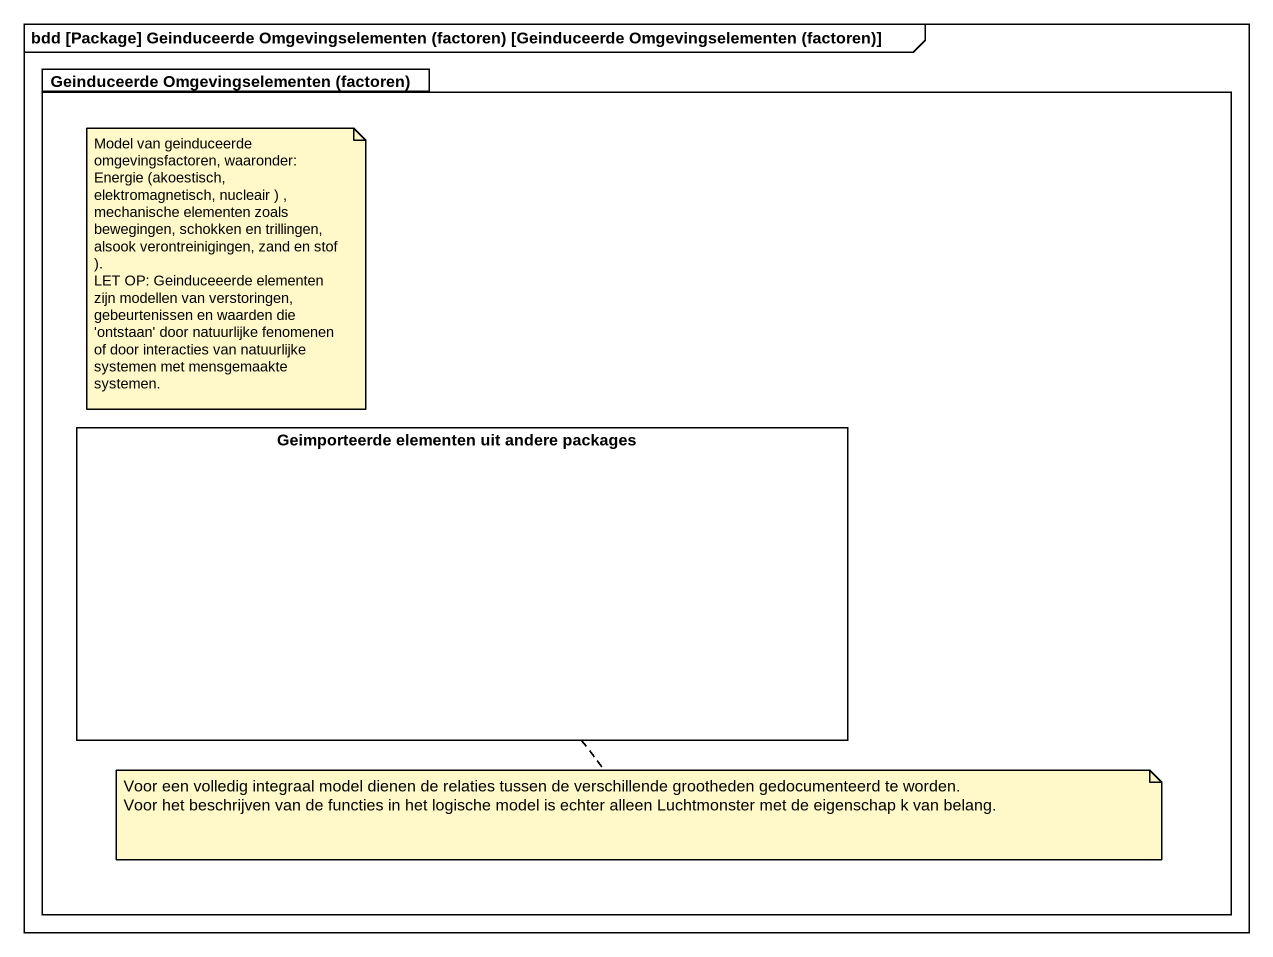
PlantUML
@startuml
mainframe bdd [Package] Geinduceerde Omgevingselementen (factoren) [Geinduceerde Omgevingselementen (factoren)]
package "Geinduceerde Omgevingselementen (factoren)" as Geinduceerde {
  rectangle "Geimporteerde elementen uit andere packages" as Geimporteerde_elementen_uit
}
note as N1
  Model van geinduceerde omgevingsfactoren, waaronder:
  Energie (akoestisch, elektromagnetisch, nucleair ) , mechanische elementen zoals bewegingen, schokken en trillingen, alsook verontreinigingen, zand en stof ).
  LET OP: Geinduceeerde elementen zijn modellen van verstoringen, gebeurtenissen en waarden die 'ontstaan' door natuurlijke fenomenen of door interacties van natuurlijke systemen met mensgemaakte systemen.
end note
note bottom of Geimporteerde_elementen_uit
  Voor een volledig integraal model dienen de relaties tussen de verschillende grootheden gedocumenteerd te worden.
  Voor het beschrijven van de functies in het logische model is echter alleen Luchtmonster met de eigenschap k van belang.
end note
@enduml
